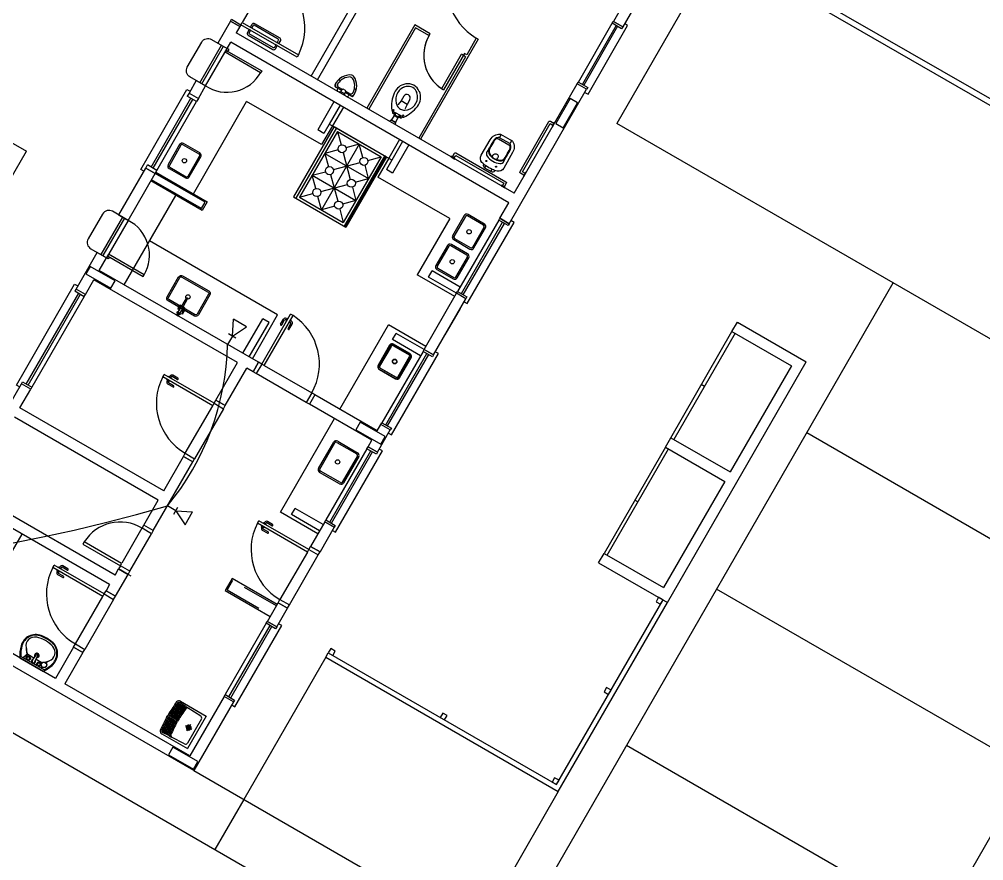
# Model space of a CAD drawing. Extents: x 175 to 700, y 53 to 250.
# Drawn here: x 339.76 to 353.13, y 89.74 to 101.4 of the extents above; entities that cross this region are included whole.
import ezdxf

# ---------------------------------------------------------------- set-up
doc = ezdxf.new("R2010")
doc.units = 0
doc.header["$LTSCALE"] = 2
doc.set_wipeout_variables(frame=1)
for name, pattern in [('CONTINU', [0]), ('HIDDEN', [9.525, 6.35, -3.175]), ('TRACEJADO_P', [0.1875, 0.125, -0.0625]), ('TRAÇO-2PTOS_P', [0.625, 0.25, -0.125, 0, -0.125, 0, -0.125])]:
    doc.linetypes.add(name, pattern=pattern)
doc.layers.get('0').update_dxf_attribs({"linetype": 'CONTINUOUS'})
for name, color, linetype in [('A-JANEL', 3, 'CONTINUOUS'), ('A-PAREDE', 5, 'CONTINUOUS'), ('A-PISOS-NIVEL', 1, 'CONTINUOUS'), ('A-SOLEIRA', 1, 'CONTINUOUS'), ('A-WC', 1, 'CONTINUOUS'), ('AR-ALV', 5, 'CONTINUOUS'), ('ARQ-ALV-CORTE', 5, 'CONTINUOUS'), ('ARQ-ALV-ENCOBERTA', 8, 'CONTINUOUS'), ('ARQ-ALV-VISTA2', 2, 'CONTINUOUS'), ('ARQ-BNC-VISTA', 1, 'CONTINUOUS'), ('ARQ-COB-PROJ', 8, 'TRAÇO-2PTOS_P'), ('ARQ-ESQ-CORTE', 3, 'CONTINUOUS'), ('ARQ-ESQ-VISTA1', 2, 'CONTINUOUS'), ('ARQ-MOB-VISTA', 1, 'CONTINU'), ('FONE', 4, 'CONTINUOUS'), ('PAG', 1, 'CONTINUOUS')]:
    doc.layers.add(name, color=color, linetype=linetype)

# ---------------------------------------------------------------- blocks, each defined once
blk = doc.blocks.new('A$C4AD95B89')
at = {"layer": 'FONE'}
for p, q in [((0.133, 0.105), (0.343, 0.21)), ((0.133, 0.051), (0.133, 0.165)), ((0.343, 0), (0.343, 0.21)), ((0.133, 0.105), (0, 0.105)), ((0.133, 0.105), (0.343, 0))]:
    blk.add_line(p, q, dxfattribs=at)

msp = doc.modelspace()

# ---------------------------------------------------------------- linework, layer by layer
at = {"color": 251}
for p, q in [((348.79, 95.601), (349.639, 97.074)), ((349.682, 97.049), (348.833, 95.576)), ((349.258, 96.312), (349.214, 96.337)), ((348.715, 95.471), (347.865, 93.998)), ((347.909, 93.973), (348.758, 95.446)), ((348.333, 94.71), (348.29, 94.735)), ((347.206, 90.794), (348.683, 93.354)), ((347.231, 90.698), (348.743, 93.319)), ((344.007, 92.558), (344.042, 92.618)), ((344.007, 92.558), (347.231, 90.698)), ((344.042, 92.618), (347.206, 90.794))]:
    msp.add_line(p, q, dxfattribs=at)
at = {"layer": 'A-JANEL', "color": 251}
msp.add_line((342.728, 91.94), (342.598, 92.015), dxfattribs=at)
at = {"layer": 'A-PAREDE', "color": 251}
for p, q in [((346.62, 98.988), (342.765, 101.212)), ((346.545, 98.858), (342.69, 101.082)), ((346.55, 98.567), (347.624, 100.429)), ((346.62, 98.988), (347.494, 100.504)), ((347.624, 100.429), (347.494, 100.504)), ((343.075, 96.646), (340.866, 97.92)), ((340.674, 97.585), (340.792, 97.79)), ((342.784, 96.641), (340.792, 97.79)), ((340.674, 97.585), (340.544, 97.66)), ((341.976, 97.374), (341.954, 97.386)), ((341.959, 97.383), (341.989, 97.435)), ((341.963, 97.381), (341.993, 97.433)), ((342.006, 97.426), (341.984, 97.438)), ((342.024, 97.346), (342.002, 97.359)), ((342.015, 97.351), (342.045, 97.403)), ((342.019, 97.349), (342.049, 97.401)), ((342.054, 97.398), (342.032, 97.411)), ((348.743, 93.319), (350.667, 96.654)), ((350.462, 96.599), (349.613, 95.126)), ((339.313, 95.527), (339.787, 96.349)), ((339.917, 96.274), (339.787, 96.349)), ((339.767, 96.014), (339.917, 96.274)), ((341.76, 94.865), (339.767, 96.014)), ((341.685, 94.735), (339.692, 95.884)), ((341.615, 94.314), (342.164, 95.267)), ((349.538, 94.996), (348.688, 93.524)), ((341.085, 93.696), (339.093, 94.845)), ((341.01, 93.566), (339.018, 94.715)), ((341.485, 94.389), (341.685, 94.735)), ((341.615, 94.314), (341.485, 94.389)), ((341.615, 94.314), (341.485, 94.389)), ((341.615, 94.314), (341.485, 94.389)), ((341.265, 93.707), (341.135, 93.782)), ((341.308, 93.682), (341.178, 93.757)), ((341.09, 93.404), (341.265, 93.707)), ((342.178, 90.987), (338.063, 93.361)), ((342.123, 91.192), (340.391, 92.191)), ((342.598, 92.015), (342.123, 91.192)), ((342.728, 91.94), (342.598, 92.015)), ((342.728, 91.94), (342.178, 90.987))]:
    msp.add_line(p, q, dxfattribs=at)
for points in [[(347.299, 99.895), (347.499, 100.242), (347.395, 100.302), (347.195, 99.955)], [(342.043, 97.37), (342.048, 97.367), (342.018, 97.315), (342.013, 97.318)], [(342.232, 91.112), (341.886, 91.312), (341.826, 91.208), (342.172, 91.008)]]:
    msp.add_lwpolyline(points, close=True, dxfattribs=at)
for points in [[(341.808, 97.552), (341.967, 97.829, -0.414214), (342.022, 97.844), (342.386, 97.634, -0.414214), (342.401, 97.579), (342.241, 97.302, -0.414214), (342.186, 97.287), (341.822, 97.497, -0.414214)], [(341.825, 97.542), (341.985, 97.819, -0.414214), (342.012, 97.826), (342.376, 97.616, -0.414214), (342.383, 97.589), (342.223, 97.312, -0.414214), (342.196, 97.305), (341.832, 97.514, -0.414214)]]:
    msp.add_lwpolyline(points, format="xyb", close=True, dxfattribs=at)
for points in [[(342.01, 97.423), (342.075, 97.535)], [(342.028, 97.413), (342.092, 97.525)], [(342.088, 97.539), (342.089, 97.539)], [(342.006, 97.426), (341.957, 97.341)], [(342.032, 97.411), (341.983, 97.326)], [(342.006, 97.426), (342.032, 97.411)], [(341.951, 97.321), (341.94, 97.302)], [(341.94, 97.302), (341.941, 97.3)], [(341.94, 97.302), (341.957, 97.292)], [(341.941, 97.336), (341.946, 97.345)], [(341.941, 97.336), (341.988, 97.309)], [(341.941, 97.301), (341.952, 97.32)], [(341.941, 97.3), (341.942, 97.3)], [(341.942, 97.3), (341.956, 97.291)], [(341.951, 97.33), (341.947, 97.324)], [(341.947, 97.324), (341.973, 97.309)], [(341.992, 97.321), (341.948, 97.346)], [(341.951, 97.321), (341.968, 97.311)], [(341.958, 97.292), (341.956, 97.291)], [(341.957, 97.292), (341.968, 97.311)], [(341.969, 97.311), (341.958, 97.292)], [(341.969, 97.31), (341.968, 97.311)], [(341.977, 97.315), (341.973, 97.309)], [(341.988, 97.309), (341.993, 97.318)]]:
    msp.add_lwpolyline(points, dxfattribs=at)
for points in [[(342.075, 97.535, -1), (342.092, 97.525)], [(341.946, 97.345, -0.414208), (341.948, 97.346)], [(341.992, 97.321, -0.414212), (341.993, 97.318)]]:
    msp.add_lwpolyline(points, format="xyb", dxfattribs=at)
msp.add_circle((342.096, 97.551), 0.03, dxfattribs=at)
for centre, start, end in [((342.045, 97.369), 131.0295, 168.8788), ((341.963, 97.416), 311.1668, 349.0161)]:
    msp.add_arc(centre, 0.0925, start, end, dxfattribs=at)
at = {"layer": 'A-PISOS-NIVEL', "color": 251}
for p, q in [((350.867, 104.85), (348.044, 99.956)), ((349.481, 102.447), (364.758, 93.667)), ((364.758, 93.547), (349.443, 102.382)), ((336.518, 101.496), (339.856, 99.571)), ((351.874, 97.747), (348.044, 99.956)), ((336.721, 94.135), (339.856, 99.571)), ((346.128, 87.785), (351.874, 97.747)), ((356.206, 95.248), (351.874, 97.747)), ((355.006, 93.169), (350.675, 95.668)), ((356.206, 95.248), (350.509, 85.373)), ((353.757, 91.004), (349.426, 93.502)), ((337.663, 92.668), (346.128, 87.785)), ((344.007, 92.558), (342.871, 90.588)), ((352.508, 88.838), (348.177, 91.337)), ((342.178, 90.987), (346.095, 88.728)), ((347.231, 90.698), (345.695, 88.035)), ((342.871, 90.588), (342.471, 89.895))]:
    msp.add_line(p, q, dxfattribs=at)
for points in [[(348.622, 93.389), (348.587, 93.328), (348.648, 93.293), (348.683, 93.354), (348.622, 93.389)], [(344.077, 92.679), (344.042, 92.618), (344.103, 92.584), (344.138, 92.644), (344.077, 92.679)], [(347.901, 92.139), (347.866, 92.078), (347.927, 92.043), (347.962, 92.104), (347.901, 92.139)], [(345.629, 91.784), (345.594, 91.724), (345.654, 91.689), (345.689, 91.749), (345.629, 91.784)], [(347.18, 90.889), (347.145, 90.829), (347.206, 90.794), (347.241, 90.854), (347.18, 90.889)]]:
    msp.add_lwpolyline(points, dxfattribs=at)
at = {"layer": 'A-SOLEIRA', "color": 251}
for p, q in [((343.153, 96.601), (343.812, 96.221)), ((343.737, 96.091), (343.044, 96.491)), ((341.458, 94.347), (341.18, 93.86)), ((339.498, 93.746), (339.797, 94.265)), ((341.29, 93.751), (341.59, 94.27))]:
    msp.add_line(p, q, dxfattribs=at)
msp.add_arc((341.154, 93.85), 0.583, 58.302, 148.302, dxfattribs=at)
at = {"layer": 'A-WC', "color": 251}
for p, q in [((345.242, 101.322), (344.576, 100.167)), ((345.253, 101.281), (344.602, 100.152)), ((345.253, 101.281), (344.602, 100.152)), ((345.453, 101.2), (345.242, 101.322)), ((345.438, 101.174), (345.253, 101.281)), ((346.12, 101.124), (345.321, 99.738)), ((345.438, 101.174), (345.453, 101.2)), ((346.094, 101.139), (345.961, 100.907)), ((346.12, 101.124), (346.094, 101.139)), ((345.946, 100.881), (345.295, 99.753)), ((345.614, 100.438), (345.889, 100.914)), ((345.93, 100.925), (345.64, 100.423)), ((345.946, 100.881), (345.889, 100.914)), ((345.946, 100.881), (345.889, 100.914)), ((345.946, 100.881), (345.915, 100.899)), ((345.961, 100.907), (345.93, 100.925))]:
    msp.add_line(p, q, dxfattribs=at)
msp.add_arc((345.915, 100.899), 0.55, 150.0228, 240.0228, dxfattribs=at)
at = {"layer": 'AR-ALV', "color": 251}
for p, q in [((349.639, 97.074), (349.714, 97.203)), ((349.714, 97.203), (350.667, 96.654)), ((349.639, 97.074), (350.462, 96.599)), ((348.715, 95.471), (348.79, 95.601)), ((348.79, 95.601), (349.613, 95.126)), ((348.715, 95.471), (349.538, 94.996)), ((347.79, 93.868), (347.865, 93.998)), ((347.865, 93.998), (348.688, 93.524)), ((347.79, 93.868), (348.743, 93.319))]:
    msp.add_line(p, q, dxfattribs=at)
at = {"layer": 'ARQ-ALV-CORTE', "color": 251}
for p, q in [((343.25, 102.052), (342.848, 101.355)), ((342.685, 101.373), (342.51, 101.07)), ((342.815, 101.298), (342.685, 101.373)), ((342.685, 101.373), (342.815, 101.298)), ((342.815, 101.298), (342.765, 101.212)), ((342.815, 101.298), (342.765, 101.212)), ((342.262, 100.521), (342.562, 101.04)), ((342.288, 100.506), (342.588, 101.025)), ((342.34, 100.475), (342.64, 100.995)), ((342.51, 101.07), (342.64, 100.995)), ((342.64, 100.995), (342.69, 101.082)), ((342.211, 100.55), (342.111, 100.377)), ((342.211, 100.55), (342.34, 100.475)), ((342.241, 100.302), (342.34, 100.475)), ((342.111, 100.377), (342.086, 100.334)), ((342.216, 100.259), (342.086, 100.334)), ((342.111, 100.377), (342.241, 100.302)), ((342.241, 100.302), (342.216, 100.259)), ((344.124, 99.915), (343.56, 98.939)), ((344.154, 99.897), (343.59, 98.921)), ((344.1, 99.922), (343.95, 99.663)), ((344.922, 99.448), (344.056, 99.947)), ((344.124, 99.915), (344.851, 99.495)), ((344.169, 99.844), (343.644, 98.935)), ((343.981, 99.818), (343.895, 99.867)), ((344.169, 99.844), (344.219, 99.659)), ((344.169, 99.844), (344.775, 99.494)), ((344.472, 99.669), (343.947, 98.76)), ((344.472, 99.669), (344.287, 99.619)), ((344.522, 99.484), (344.472, 99.669)), ((345.072, 99.708), (344.847, 99.318)), ((345.029, 99.733), (344.879, 99.473)), ((345.072, 99.708), (344.922, 99.448)), ((345.159, 99.658), (344.934, 99.268)), ((344.179, 99.59), (343.994, 99.541)), ((343.994, 99.541), (344.044, 99.356)), ((343.994, 99.541), (344.6, 99.191)), ((344.248, 99.551), (344.347, 99.181)), ((344.775, 99.494), (344.25, 98.585)), ((344.825, 99.51), (344.262, 98.534)), ((344.837, 99.503), (344.274, 98.527)), ((344.851, 99.495), (344.287, 98.519)), ((344.591, 99.444), (344.775, 99.494)), ((341.511, 99.338), (341.536, 99.381)), ((341.666, 99.306), (341.536, 99.381)), ((344.112, 99.316), (344.482, 99.415)), ((344.6, 99.191), (344.551, 99.376)), ((344.879, 99.473), (344.729, 99.213)), ((341.136, 98.688), (341.511, 99.338)), ((341.266, 98.613), (341.641, 99.263)), ((341.511, 99.338), (341.641, 99.263)), ((341.641, 99.263), (341.511, 99.338)), ((343.819, 99.238), (344.004, 99.287)), ((343.869, 99.053), (343.819, 99.238)), ((343.819, 99.238), (344.425, 98.888)), ((344.073, 99.248), (344.172, 98.878)), ((344.934, 99.268), (344.847, 99.318)), ((343.937, 99.013), (344.307, 99.112)), ((344.416, 99.141), (344.6, 99.191)), ((345.725, 98.638), (344.729, 99.213)), ((343.644, 98.935), (343.829, 98.984)), ((344.376, 99.073), (344.425, 98.888)), ((343.56, 98.939), (344.287, 98.519)), ((343.644, 98.935), (344.25, 98.585)), ((343.947, 98.76), (343.898, 98.945)), ((344.425, 98.888), (344.241, 98.838)), ((346.42, 98.642), (346.545, 98.858)), ((341.139, 98.687), (341.269, 98.612)), ((341.269, 98.612), (341.139, 98.687)), ((344.132, 98.809), (343.947, 98.76)), ((344.201, 98.77), (344.25, 98.585)), ((341.188, 98.658), (340.888, 98.139)), ((341.214, 98.643), (340.914, 98.124)), ((341.266, 98.613), (340.966, 98.093)), ((343.338, 97.302), (341.563, 98.327)), ((340.544, 97.66), (340.836, 98.168)), ((340.966, 98.093), (340.836, 98.168)), ((340.966, 98.093), (340.836, 98.168)), ((340.866, 97.92), (340.966, 98.093)), ((345.371, 96.823), (345.82, 97.602)), ((345.501, 96.748), (345.95, 97.527)), ((345.661, 97.025), (345.873, 97.393)), ((342.859, 96.771), (343.134, 97.247)), ((342.989, 96.696), (343.338, 97.302)), ((343.119, 96.621), (343.518, 97.314)), ((343.22, 97.197), (343.134, 97.247)), ((343.153, 96.601), (343.553, 97.294)), ((342.945, 96.721), (343.22, 97.197)), ((345.396, 96.866), (344.876, 97.166)), ((344.931, 96.961), (344.981, 97.047)), ((345.321, 96.736), (344.931, 96.961)), ((345.371, 96.823), (344.981, 97.047)), ((345.501, 96.748), (345.371, 96.823)), ((345.501, 96.748), (345.371, 96.823)), ((343.119, 96.621), (343.044, 96.491)), ((343.119, 96.621), (343.075, 96.646)), ((343.153, 96.601), (343.119, 96.621))]:
    msp.add_line(p, q, dxfattribs=at)
for points in [[(342.83, 101.324), (342.815, 101.298), (342.685, 101.373), (342.7, 101.399)], [(343.627, 100.905), (343.61, 100.875), (342.83, 101.324), (342.848, 101.355)], [(341.089, 97.775), (340.742, 97.974), (340.682, 97.871), (341.029, 97.671)], [(345.501, 96.748), (345.486, 96.722), (345.356, 96.797), (345.371, 96.823)]]:
    msp.add_lwpolyline(points, close=True, dxfattribs=at)
for points in [[(342.963, 101.248), (342.943, 101.213), (342.963, 101.248), (342.945, 101.258), (342.92, 101.215, 0.414214), (342.929, 101.181), (343.275, 100.981, 0.414214), (343.309, 100.99), (343.334, 101.033), (343.316, 101.044), (343.296, 101.01, -0.414214), (343.282, 101.006), (342.947, 101.199, -0.414214), (342.943, 101.213)], [(342.981, 101.278), (343.001, 101.312), (342.981, 101.278), (342.962, 101.289), (342.987, 101.332, -0.414214), (343.021, 101.341), (343.368, 101.141, -0.414214), (343.377, 101.107), (343.352, 101.064), (343.333, 101.075), (343.353, 101.109, 0.414214), (343.349, 101.123), (343.014, 101.316, 0.414214), (343.001, 101.312)], [(342.34, 100.475), (342.124, 100.6, -0.414214), (342.087, 100.737), (342.287, 101.083, -0.414214), (342.424, 101.12), (342.64, 100.995)], [(346.754, 99.24), (346.706, 99.268, -0.414214), (346.7, 99.288), (347.1, 99.981, -0.414214), (347.121, 99.987), (347.168, 99.959)], [(347.184, 99.967, 0.414214), (347.171, 99.963), (347.151, 99.929, 0.414214), (347.154, 99.915), (347.184, 99.967)], [(345.797, 99.463, 0.414214), (345.793, 99.477), (345.759, 99.497, 0.414214), (345.745, 99.493), (345.797, 99.463)], [(346.785, 99.274, 0.414214), (346.771, 99.27), (346.751, 99.236, 0.414214), (346.755, 99.222), (346.785, 99.274)], [(346.49, 99.063, 0.414214), (346.486, 99.077), (346.452, 99.097, 0.414214), (346.438, 99.093), (346.49, 99.063)], [(341.266, 98.613), (341.05, 98.738, 0.414214), (340.913, 98.701), (340.713, 98.355, 0.414214), (340.75, 98.218), (340.966, 98.093)]]:
    msp.add_lwpolyline(points, format="xyb", dxfattribs=at)
for points in [[(342.625, 100.969), (342.651, 100.954), (342.666, 100.98), (342.64, 100.995), (342.625, 100.969)], [(346.769, 99.266), (346.734, 99.286), (347.119, 99.953), (347.153, 99.933)], [(340.981, 98.119), (341.007, 98.104), (340.992, 98.078), (340.966, 98.093), (340.981, 98.119)], [(340.981, 98.119), (341.475, 97.834), (341.49, 97.86), (340.996, 98.145), (340.981, 98.119)]]:
    msp.add_lwpolyline(points, dxfattribs=at)
for points in [[(344.747, 96.553), (344.972, 96.423, 0.414214), (345.027, 96.437), (345.187, 96.714, 0.414214), (345.172, 96.769), (344.947, 96.899, 0.414214), (344.892, 96.884), (344.732, 96.607, 0.414214)], [(344.75, 96.545), (344.976, 96.416, 0.414214), (345.03, 96.43), (345.19, 96.707, 0.414214), (345.176, 96.762), (344.95, 96.892, 0.414214), (344.896, 96.877), (344.736, 96.6, 0.414214)], [(344.757, 96.57), (344.982, 96.44, 0.414214), (345.01, 96.447), (345.17, 96.724, 0.414214), (345.162, 96.752), (344.937, 96.882, 0.414214), (344.91, 96.874), (344.75, 96.597, 0.414214)], [(344.76, 96.563), (344.986, 96.433, 0.414214), (345.013, 96.44), (345.173, 96.717, 0.414214), (345.166, 96.745), (344.94, 96.875, 0.414214), (344.913, 96.867), (344.753, 96.59, 0.414214)]]:
    msp.add_lwpolyline(points, format="xyb", close=True, dxfattribs=at)
for centre, radius in [((344.233, 99.605), 0.056), ((344.536, 99.43), 0.056), ((344.058, 99.302), 0.056), ((344.361, 99.127), 0.056), ((343.883, 98.999), 0.056), ((344.186, 98.824), 0.056), ((344.96, 96.661), 0.03), ((344.963, 96.654), 0.03)]:
    msp.add_circle(centre, radius, dxfattribs=at)
for centre, radius, start, end in [((342.852, 101.285), 0.864, 333.8638, 62.5601), ((341.025, 98.132), 0.538, 329.2247, 63.3907)]:
    msp.add_arc(centre, radius, start, end, dxfattribs=at)
at = {"layer": 'ARQ-ALV-ENCOBERTA', "color": 251, "linetype": 'HIDDEN'}
for p, q in [((344.119, 100.257), (343.895, 99.867)), ((344.206, 100.207), (343.981, 99.818)), ((344.252, 100.181), (344.102, 99.921))]:
    msp.add_line(p, q, dxfattribs=at)
at = {"layer": 'ARQ-ALV-VISTA2', "color": 251, "ltscale": 0.1}
for p, q in [((348.599, 102.118), (348.124, 101.295)), ((343.805, 100.612), (344.471, 101.767)), ((343.891, 100.562), (344.557, 101.717)), ((348.194, 101.717), (347.994, 101.37)), ((348.124, 101.295), (347.994, 101.37)), ((344.187, 100.565), (344.212, 100.55)), ((344.082, 100.453), (344.082, 100.452)), ((344.228, 100.411), (344.142, 100.461)), ((344.171, 100.444), (344.164, 100.415)), ((344.237, 100.427), (344.187, 100.455)), ((344.218, 100.395), (344.236, 100.425)), ((344.281, 100.411), (344.25, 100.429)), ((344.406, 100.438), (344.43, 100.424)), ((344.201, 100.383), (344.21, 100.4)), ((344.275, 100.362), (344.21, 100.4)), ((344.266, 100.346), (344.275, 100.362)), ((344.267, 100.367), (344.285, 100.397)), ((344.363, 100.334), (344.277, 100.383)), ((344.335, 100.37), (344.285, 100.398)), ((344.333, 100.35), (344.312, 100.33)), ((345.089, 100.335), (345.05, 100.267)), ((345.012, 100.217), (345.009, 100.216)), ((345.05, 100.267), (345.012, 100.217)), ((345.134, 100.218), (345.05, 100.267)), ((345.134, 100.218), (345.11, 100.161)), ((345.11, 100.161), (345.111, 100.158)), ((345.173, 100.286), (345.134, 100.218)), ((344.955, 100.064), (344.92, 100.004)), ((344.929, 100.132), (344.927, 100.133)), ((344.929, 100.132), (345.078, 100.046)), ((344.964, 100.081), (344.936, 100.097)), ((344.96, 100.114), (344.947, 100.091)), ((345.006, 100.034), (344.955, 100.064)), ((344.964, 100.081), (344.962, 100.076)), ((345.013, 100.046), (344.962, 100.076)), ((344.978, 100.104), (344.964, 100.081)), ((345.007, 100.034), (344.972, 99.974)), ((345.016, 100.051), (345.013, 100.046)), ((345.03, 100.074), (345.016, 100.051)), ((345.016, 100.051), (345.044, 100.035)), ((345.047, 100.064), (345.033, 100.041)), ((345.078, 100.046), (345.08, 100.045)), ((344.896, 99.983), (344.907, 100.003)), ((344.91, 100.003), (344.913, 100.002)), ((344.913, 100.002), (344.914, 100.004)), ((344.913, 100.002), (344.973, 99.967)), ((344.917, 100.005), (344.974, 99.972)), ((344.965, 99.943), (344.977, 99.963)), ((344.973, 99.967), (344.975, 99.969)), ((344.973, 99.967), (344.976, 99.965))]:
    msp.add_line(p, q, dxfattribs=at)
msp.add_lwpolyline([(348.124, 101.295), (348.109, 101.269), (347.979, 101.344), (347.994, 101.37)], close=True, dxfattribs=at)
msp.add_lwpolyline([(343.322, 93.271), (343.332, 93.288), (342.708, 93.648), (342.614, 93.484), (343.237, 93.124)], dxfattribs=at)
for centre in [(344.948, 100.142), (345.078, 100.067)]:
    msp.add_circle(centre, 0.00682, dxfattribs=at)
for centre, radius, start, end in [((344.346, 100.394), 0.234, 85.0251, 155.2229), ((344.346, 100.394), 0.206, 89.5768, 146.1536), ((344.347, 100.562), 0.0375, 30.4688, 89.5768), ((344.363, 100.589), 0.0375, 35.0205, 85.0251), ((344.202, 100.477), 0.206, 333.892, 30.4688), ((344.202, 100.477), 0.234, 324.8227, 35.0205), ((344.153, 100.48), 0.0225, 150.0228, 240.0228), ((344.206, 100.487), 0.0656, 146.1536, 207.0816), ((344.206, 100.487), 0.0375, 146.1536, 240.0228), ((344.245, 100.42), 0.01, 60.0228, 150.0228), ((345.148, 100.298), 0.208, 99.1249, 157.7033), ((345.164, 100.286), 0.187, 114.2742, 207.3429), ((345.152, 100.311), 0.159, 101.3527, 114.2742), ((345.144, 100.332), 0.174, 23.1347, 99.5461), ((345.147, 100.338), 0.132, 60.0228, 101.3527), ((345.147, 100.338), 0.132, 18.6929, 60.0228), ((344.177, 100.412), 0.0131, 166.722, 240.0228), ((344.276, 100.402), 0.01, 330.0228, 60.0228), ((344.303, 100.34), 0.0131, 240.0228, 313.3236), ((344.353, 100.402), 0.0375, 240.0228, 333.892), ((344.353, 100.402), 0.0656, 272.964, 333.892), ((344.374, 100.353), 0.0225, 240.0228, 330.0228), ((345.403, 100.194), 0.484, 157.7033, 186.2651), ((345.131, 100.31), 0.0486, 330.0228, 150.0228), ((345.094, 100.326), 0.187, 272.7027, 5.7713), ((345.121, 100.329), 0.159, 5.7713, 18.6929), ((345.113, 100.319), 0.208, 322.3423, 23.1347), ((345.097, 100.252), 0.112, 207.3429, 240.0228), ((345.097, 100.252), 0.112, 240.0228, 272.7027), ((344.894, 100.487), 0.484, 293.6774, 322.3423), ((344.931, 100.141), 0.00909, 181.0403, 240.0228), ((345.406, 100.155), 0.477, 182.8046, 186.1832), ((344.941, 100.105), 0.00909, 186.1832, 240.0228), ((344.958, 100.07), 0.00697, 60.0228, 240.0228), ((345.01, 100.04), 0.00697, 240.0228, 60.0228), ((345.049, 100.042), 0.00909, 240.0228, 293.8624), ((344.859, 100.471), 0.477, 293.8624, 297.241), ((345.085, 100.053), 0.00909, 240.0228, 293.687), ((344.909, 100.002), 0.002, 60.0228, 150.0228), ((344.916, 100.003), 0.002, 60.0228, 150.0228), ((344.973, 99.97), 0.002, 330.0228, 60.0228), ((344.975, 99.964), 0.002, 330.0228, 60.0228)]:
    msp.add_arc(centre, radius, start, end, dxfattribs=at)
at = {"layer": 'ARQ-BNC-VISTA', "color": 251}
for p, q in [((342.171, 98.98), (342.91, 100.262)), ((343.95, 99.663), (342.91, 100.262)), ((344.206, 100.207), (344.056, 99.947)), ((341.213, 97.72), (341.927, 98.959)), ((344.201, 95.996), (344.876, 97.166)), ((343.377, 94.567), (344.126, 95.866)), ((342.065, 91.877), (341.982, 91.93)), ((341.992, 91.949), (342.348, 91.743)), ((342.065, 91.877), (342.102, 91.853)), ((341.798, 91.722), (341.815, 91.751)), ((341.831, 91.78), (341.815, 91.751)), ((341.816, 91.714), (341.832, 91.741)), ((341.83, 91.708), (341.845, 91.734)), ((341.848, 91.768), (341.832, 91.741)), ((341.86, 91.759), (341.845, 91.734)), ((341.873, 91.75), (341.859, 91.726)), ((341.881, 91.743), (341.868, 91.72)), ((341.895, 91.733), (341.883, 91.712)), ((342.066, 91.844), (342.069, 91.849)), ((342.348, 91.743), (342.089, 91.293)), ((342.273, 91.744), (342.1, 91.855)), ((341.845, 91.702), (341.859, 91.726)), ((341.855, 91.697), (341.868, 91.72)), ((341.87, 91.691), (341.883, 91.712)), ((341.879, 91.687), (341.891, 91.707)), ((341.903, 91.727), (341.891, 91.707)), ((341.894, 91.68), (341.905, 91.699)), ((341.904, 91.676), (341.914, 91.694)), ((341.916, 91.718), (341.905, 91.699)), ((341.924, 91.712), (341.914, 91.694)), ((341.919, 91.669), (341.928, 91.686)), ((341.938, 91.702), (341.928, 91.686)), ((341.929, 91.665), (341.938, 91.68)), ((341.947, 91.695), (341.938, 91.68)), ((341.944, 91.658), (341.952, 91.672)), ((341.96, 91.685), (341.952, 91.672)), ((342.148, 91.559), (342.063, 91.608)), ((342.283, 91.704), (342.09, 91.369)), ((342.13, 91.626), (342.106, 91.583)), ((341.732, 91.499), (342.089, 91.293)), ((341.831, 91.472), (341.744, 91.517)), ((341.831, 91.472), (341.87, 91.451)), ((341.86, 91.487), (341.858, 91.482)), ((342.081, 91.541), (342.106, 91.583)), ((342.05, 91.357), (341.868, 91.452))]:
    msp.add_line(p, q, dxfattribs=at)
for centre, radius, start, end in [((347.096, 88.371), 6.272, 145.3086, 147.0756), ((347.096, 88.371), 6.252, 145.3733, 147.0864), ((347.096, 88.371), 6.237, 145.3733, 147.0945), ((347.096, 88.371), 6.221, 145.3733, 147.1035), ((347.096, 88.371), 6.21, 145.3733, 147.1092), ((347.096, 88.371), 6.194, 145.3733, 147.1184), ((347.096, 88.371), 6.184, 145.3733, 147.1239), ((347.096, 88.371), 6.167, 145.3733, 147.1331), ((347.096, 88.371), 6.157, 145.3733, 147.1387), ((341.971, 91.912), 0.043, 59.4761, 137.4312), ((341.97, 91.911), 0.0225, 57.5313, 145.3733), ((341.971, 91.911), 0.00825, 322.2965, 148.4501), ((341.994, 91.896), 0.00847, 316.4696, 154.277), ((342.016, 91.882), 0.00855, 309.8437, 160.9029), ((342.038, 91.867), 0.00857, 309.4878, 161.2588), ((347.096, 88.371), 6.141, 145.3733, 147.1479), ((347.096, 88.371), 6.129, 145.3733, 147.1543), ((347.096, 88.371), 6.113, 145.3733, 147.1637), ((342.061, 91.851), 0.00851, 337.8973, 159.6621), ((342.088, 91.836), 0.0225, 57.5313, 145.0181), ((342.257, 91.719), 0.03, 330.0228, 57.5313), ((347.385, 88.872), 6.272, 152.97, 154.737), ((347.385, 88.872), 6.252, 152.9592, 154.6723), ((347.385, 88.872), 6.237, 152.9511, 154.6723), ((347.385, 88.872), 6.221, 152.9421, 154.6723), ((347.385, 88.872), 6.21, 152.9364, 154.6723), ((347.385, 88.872), 6.194, 152.9272, 154.6723), ((347.385, 88.872), 6.184, 152.9216, 154.6723), ((347.385, 88.872), 6.167, 152.9125, 154.6723), ((347.385, 88.872), 6.157, 152.9069, 154.6723), ((347.385, 88.872), 6.141, 152.8977, 154.6723), ((347.385, 88.872), 6.129, 152.8913, 154.6723), ((347.385, 88.872), 6.113, 152.8819, 154.6723), ((342.106, 91.583), 0.0341, 150.0228, 330.0228), ((342.106, 91.583), 0.0341, 150.0228, 330.0228), ((342.106, 91.583), 0.0341, 330.0228, 150.0228), ((342.106, 91.583), 0.0341, 330.0228, 150.0228), ((342.106, 91.583), 0.0219, 330.0228, 150.0228), ((342.106, 91.583), 0.0219, 330.0228, 150.0228), ((341.754, 91.536), 0.043, 162.6144, 240.5695), ((341.754, 91.537), 0.0225, 154.6723, 242.5143), ((341.755, 91.536), 0.00825, 151.5955, 337.7491), ((341.779, 91.524), 0.00847, 145.7686, 343.576), ((341.802, 91.511), 0.00855, 139.1427, 350.2019), ((341.826, 91.5), 0.00857, 138.7868, 350.5578), ((341.852, 91.488), 0.00851, 140.3834, 322.1483), ((341.878, 91.472), 0.0225, 155.0275, 242.5143), ((342.106, 91.583), 0.0219, 150.0228, 330.0228), ((342.106, 91.583), 0.0219, 150.0228, 330.0228), ((342.064, 91.384), 0.03, 242.5143, 330.0228)]:
    msp.add_arc(centre, radius, start, end, dxfattribs=at)
at = {"layer": 'ARQ-COB-PROJ', "color": 251, "linetype": 'HIDDEN', "ltscale": 0.04}
msp.add_lwpolyline([(343.322, 93.271), (342.716, 93.621), (342.641, 93.491), (343.247, 93.141)], dxfattribs=at)
at = {"layer": 'ARQ-ESQ-CORTE', "color": 251}
for points in [[(342.963, 101.248), (342.943, 101.213), (342.963, 101.248), (342.945, 101.258), (342.92, 101.215, 0.414214), (342.929, 101.181), (343.275, 100.981, 0.414214), (343.309, 100.99), (343.334, 101.033), (343.316, 101.044), (343.296, 101.01, -0.414214), (343.282, 101.006), (342.947, 101.199, -0.414214), (342.943, 101.213)], [(342.981, 101.278), (343.001, 101.312), (342.981, 101.278), (342.962, 101.289), (342.987, 101.332, -0.414214), (343.021, 101.341), (343.368, 101.141, -0.414214), (343.377, 101.107), (343.352, 101.064), (343.333, 101.075), (343.353, 101.109, 0.414214), (343.349, 101.123), (343.014, 101.316, 0.414214), (343.001, 101.312)]]:
    msp.add_lwpolyline(points, format="xyb", dxfattribs=at)
at = {"layer": 'ARQ-ESQ-VISTA1', "color": 251}
for p, q in [((347.509, 100.53), (347.979, 101.344)), ((348.035, 101.312), (347.566, 100.498)), ((348.053, 101.302), (347.583, 100.488)), ((341.588, 99.351), (342.138, 100.304)), ((341.614, 99.336), (342.164, 100.289)), ((341.666, 99.306), (342.216, 100.259)), ((341.641, 99.263), (341.666, 99.306)), ((342.334, 98.863), (341.641, 99.263)), ((342.284, 98.776), (341.591, 99.176)), ((342.284, 98.776), (342.334, 98.863)), ((346.206, 98.562), (345.981, 98.692)), ((345.725, 98.638), (345.276, 97.859)), ((345.926, 98.678), (345.766, 98.4)), ((345.944, 98.668), (345.784, 98.39)), ((346.405, 98.616), (345.835, 97.628)), ((345.887, 97.598), (346.457, 98.586)), ((345.913, 97.583), (346.483, 98.571)), ((346.196, 98.545), (345.971, 98.675)), ((346.55, 98.567), (346.42, 98.642)), ((346.044, 98.24), (346.204, 98.518)), ((346.061, 98.23), (346.221, 98.508)), ((345.781, 98.346), (346.006, 98.216)), ((345.791, 98.363), (346.016, 98.233)), ((345.694, 98.264), (345.534, 97.987)), ((345.711, 98.254), (345.552, 97.977)), ((345.964, 98.131), (345.739, 98.261)), ((345.974, 98.149), (345.749, 98.279)), ((345.811, 97.827), (345.971, 98.104)), ((345.829, 97.817), (345.989, 98.094)), ((345.431, 97.827), (345.481, 97.914)), ((345.87, 97.689), (345.481, 97.914)), ((345.549, 97.932), (345.774, 97.802)), ((345.559, 97.949), (345.784, 97.819)), ((345.795, 97.559), (345.276, 97.859)), ((345.82, 97.602), (345.431, 97.827)), ((339.854, 96.345), (340.581, 97.604)), ((339.88, 96.33), (340.607, 97.589)), ((340.659, 97.559), (339.932, 96.3)), ((345.95, 97.527), (345.82, 97.602)), ((345.95, 97.527), (345.82, 97.602)), ((343.38, 97.174), (343.42, 97.243)), ((343.397, 97.164), (343.437, 97.233)), ((343.451, 97.237), (343.464, 97.229)), ((343.456, 97.216), (343.481, 97.26)), ((343.456, 97.216), (343.461, 97.214)), ((343.461, 97.254), (343.474, 97.247)), ((343.481, 97.26), (343.486, 97.257)), ((343.5, 97.191), (343.525, 97.235)), ((343.53, 97.214), (343.517, 97.222)), ((343.553, 97.294), (343.518, 97.314)), ((343.525, 97.235), (343.52, 97.237)), ((343.484, 97.114), (343.524, 97.183)), ((343.5, 97.191), (343.495, 97.194)), ((343.501, 97.104), (343.541, 97.173)), ((343.52, 97.197), (343.507, 97.204)), ((345.356, 96.797), (344.786, 95.809)), ((344.838, 95.779), (345.408, 96.767)), ((344.864, 95.764), (345.434, 96.752)), ((342.484, 96.121), (342.784, 96.641)), ((342.614, 96.046), (342.914, 96.566)), ((343, 96.516), (342.914, 96.566)), ((343, 96.516), (343.075, 96.646)), ((343.075, 96.646), (343, 96.516)), ((341.746, 96.443), (341.766, 96.478)), ((342.439, 96.043), (341.746, 96.443)), ((342.459, 96.078), (341.766, 96.478)), ((341.825, 96.449), (341.823, 96.445)), ((341.869, 96.424), (341.825, 96.449)), ((341.846, 96.455), (341.838, 96.442)), ((341.863, 96.445), (341.856, 96.432)), ((341.869, 96.424), (341.866, 96.42)), ((341.946, 96.408), (341.877, 96.448)), ((341.956, 96.426), (341.887, 96.466)), ((343.044, 96.491), (343, 96.516)), ((341.8, 96.406), (341.803, 96.41)), ((341.844, 96.381), (341.8, 96.406)), ((341.806, 96.385), (341.813, 96.398)), ((341.886, 96.304), (341.817, 96.344)), ((341.823, 96.375), (341.831, 96.388)), ((341.896, 96.322), (341.827, 96.362)), ((341.844, 96.381), (341.846, 96.385)), ((343.812, 96.221), (343.737, 96.091)), ((343.855, 96.196), (343.78, 96.066)), ((343.855, 96.196), (343.78, 96.066)), ((343.855, 96.196), (343.812, 96.221)), ((344.721, 95.697), (343.855, 96.196)), ((342.059, 95.385), (342.439, 96.043)), ((342.439, 96.043), (342.459, 96.078)), ((342.459, 96.078), (342.484, 96.121)), ((342.459, 96.078), (342.589, 96.003)), ((342.614, 96.046), (342.484, 96.121)), ((342.484, 96.121), (342.614, 96.046)), ((342.589, 96.003), (342.614, 96.046)), ((343.78, 96.066), (343.737, 96.091)), ((344.646, 95.567), (343.78, 96.066)), ((342.589, 96.003), (342.189, 95.31)), ((344.721, 95.697), (344.771, 95.783)), ((344.721, 95.697), (344.771, 95.783)), ((344.901, 95.708), (344.771, 95.783)), ((344.901, 95.708), (344.771, 95.783)), ((344.723, 95.4), (344.901, 95.708)), ((343.907, 95.175), (344.117, 95.539)), ((343.925, 95.165), (344.134, 95.529)), ((344.162, 95.536), (344.439, 95.376)), ((344.172, 95.553), (344.449, 95.393)), ((344.593, 95.475), (344.646, 95.567)), ((344.723, 95.4), (344.593, 95.475)), ((344.723, 95.4), (344.593, 95.475)), ((344.593, 95.475), (344.723, 95.4)), ((344.723, 95.4), (344.593, 95.475)), ((341.76, 94.865), (342.034, 95.342)), ((342.034, 95.342), (342.059, 95.385)), ((342.164, 95.267), (342.034, 95.342)), ((342.034, 95.342), (342.164, 95.267)), ((342.059, 95.385), (342.189, 95.31)), ((344.578, 95.449), (344.009, 94.461)), ((344.061, 94.431), (344.63, 95.419)), ((344.087, 94.416), (344.656, 95.404)), ((344.446, 95.349), (344.236, 94.985)), ((342.164, 95.267), (342.189, 95.31)), ((344.464, 95.339), (344.254, 94.975)), ((344.199, 94.96), (343.922, 95.12)), ((344.209, 94.978), (343.932, 95.138)), ((343.897, 94.267), (343.377, 94.567)), ((343.532, 94.535), (343.582, 94.622)), ((343.972, 94.397), (343.582, 94.622)), ((343.059, 94.416), (343.079, 94.45)), ((343.752, 94.016), (343.059, 94.416)), ((343.772, 94.051), (343.079, 94.45)), ((343.138, 94.422), (343.135, 94.418)), ((343.181, 94.397), (343.138, 94.422)), ((343.158, 94.428), (343.151, 94.415)), ((343.176, 94.418), (343.168, 94.405)), ((343.259, 94.381), (343.189, 94.421)), ((343.269, 94.399), (343.199, 94.439)), ((343.922, 94.311), (343.532, 94.535)), ((343.994, 94.435), (343.797, 94.094)), ((344.124, 94.36), (343.994, 94.435)), ((344.124, 94.36), (343.994, 94.435)), ((343.994, 94.435), (344.124, 94.36)), ((344.124, 94.36), (343.994, 94.435)), ((343.113, 94.379), (343.115, 94.383)), ((343.156, 94.354), (343.113, 94.379)), ((343.118, 94.358), (343.126, 94.371)), ((343.199, 94.277), (343.129, 94.317)), ((343.136, 94.348), (343.143, 94.361)), ((343.209, 94.295), (343.139, 94.335)), ((343.156, 94.354), (343.159, 94.358)), ((343.181, 94.397), (343.179, 94.393)), ((344.124, 94.36), (343.927, 94.019)), ((343.752, 94.016), (343.372, 93.358)), ((343.752, 94.016), (343.772, 94.051)), ((343.772, 94.051), (343.797, 94.094)), ((343.772, 94.051), (343.902, 93.976)), ((343.797, 94.094), (343.927, 94.019)), ((343.927, 94.019), (343.797, 94.094)), ((343.902, 93.976), (343.927, 94.019)), ((343.502, 93.283), (343.902, 93.976)), ((340.222, 93.801), (340.242, 93.836)), ((340.915, 93.401), (340.222, 93.801)), ((340.935, 93.436), (340.242, 93.836)), ((340.276, 93.764), (340.279, 93.768)), ((340.32, 93.739), (340.276, 93.764)), ((340.282, 93.743), (340.289, 93.756)), ((340.301, 93.807), (340.299, 93.803)), ((340.299, 93.733), (340.307, 93.746)), ((340.345, 93.782), (340.301, 93.807)), ((340.322, 93.813), (340.314, 93.8)), ((340.32, 93.739), (340.322, 93.743)), ((340.339, 93.803), (340.332, 93.79)), ((340.345, 93.782), (340.342, 93.778)), ((340.422, 93.766), (340.353, 93.806)), ((340.432, 93.784), (340.363, 93.824)), ((341.085, 93.696), (341.135, 93.782)), ((340.362, 93.662), (340.293, 93.702)), ((340.372, 93.68), (340.303, 93.72)), ((340.935, 93.436), (340.96, 93.479)), ((341.01, 93.566), (340.96, 93.479)), ((341.09, 93.404), (340.96, 93.479)), ((340.96, 93.479), (341.09, 93.404)), ((340.261, 92.266), (338.268, 93.416)), ((340.535, 92.743), (340.915, 93.401)), ((341.065, 93.361), (340.665, 92.668)), ((340.915, 93.401), (340.935, 93.436)), ((340.935, 93.436), (341.065, 93.361)), ((341.065, 93.361), (341.09, 93.404)), ((343.347, 93.314), (343.372, 93.358)), ((343.372, 93.358), (343.502, 93.283)), ((343.197, 93.055), (343.347, 93.314)), ((343.327, 92.98), (343.477, 93.239)), ((343.347, 93.314), (343.477, 93.239)), ((343.477, 93.239), (343.347, 93.314)), ((343.477, 93.239), (343.502, 93.283)), ((343.182, 93.029), (342.613, 92.041)), ((342.665, 92.011), (343.234, 92.999)), ((342.691, 91.996), (343.26, 92.984)), ((343.327, 92.98), (343.197, 93.055)), ((340.51, 92.7), (340.261, 92.266)), ((340.51, 92.7), (340.535, 92.743)), ((340.64, 92.625), (340.51, 92.7)), ((340.51, 92.7), (340.64, 92.625)), ((340.535, 92.743), (340.665, 92.668)), ((340.64, 92.625), (340.665, 92.668)), ((339.765, 92.552), (340.093, 92.363)), ((340.101, 92.382), (339.777, 92.568)), ((339.807, 92.551), (339.868, 92.604)), ((339.807, 92.551), (339.874, 92.596)), ((339.961, 92.546), (339.874, 92.596)), ((339.94, 92.516), (339.994, 92.594)), ((339.974, 92.496), (340.015, 92.583)), ((340.64, 92.625), (340.391, 92.191)), ((340.072, 92.482), (339.99, 92.529)), ((340.067, 92.401), (340.077, 92.419)), ((340.071, 92.408), (340.072, 92.423)), ((340.071, 92.399), (340.081, 92.417)), ((340.074, 92.413), (340.075, 92.42))]:
    msp.add_line(p, q, dxfattribs=at)
at = {"layer": 'ARQ-ESQ-VISTA1', "color": 251, "linetype": 'Continuous'}
for p, q in [((341.46, 94.345), (341.485, 94.389)), ((341.59, 94.27), (341.46, 94.345)), ((341.615, 94.314), (341.485, 94.389)), ((341.615, 94.314), (341.59, 94.27)), ((340.658, 94.156), (340.64, 94.125)), ((341.177, 93.856), (340.658, 94.156)), ((340.64, 94.125), (341.16, 93.826)), ((341.16, 93.826), (341.135, 93.782)), ((341.135, 93.782), (341.265, 93.707)), ((341.16, 93.826), (341.177, 93.856)), ((341.29, 93.751), (341.16, 93.826)), ((341.265, 93.707), (341.29, 93.751))]:
    msp.add_line(p, q, dxfattribs=at)
at = {"layer": 'ARQ-ESQ-VISTA1', "color": 251}
for points in [[(347.599, 100.386), (347.643, 100.361), (348.192, 101.314), (348.149, 101.339)], [(342.625, 100.969), (343.119, 100.684), (343.104, 100.658), (342.61, 100.943), (342.625, 100.969)], [(341.486, 99.294), (341.443, 99.319), (342.082, 100.428), (342.126, 100.403)], [(341.641, 99.263), (341.651, 99.28), (342.361, 98.87), (342.291, 98.749), (341.581, 99.159)], [(345.925, 97.484), (345.969, 97.459), (346.618, 98.585), (346.575, 98.61)], [(339.762, 96.306), (339.719, 96.331), (340.525, 97.729), (340.569, 97.704)], [(344.876, 95.665), (344.919, 95.64), (345.569, 96.766), (345.526, 96.791)], [(344.099, 94.317), (344.142, 94.292), (344.792, 95.418), (344.748, 95.443)], [(342.703, 91.897), (342.746, 91.872), (343.396, 92.998), (343.352, 93.023)]]:
    msp.add_lwpolyline(points, dxfattribs=at)
for points in [[(347.639, 100.455), (347.624, 100.429), (347.494, 100.504), (347.509, 100.53)], [(346.55, 98.567), (346.535, 98.541), (346.405, 98.616), (346.42, 98.642)], [(340.659, 97.559), (340.674, 97.585), (340.544, 97.66), (340.529, 97.634)], [(345.965, 97.553), (345.95, 97.527), (345.82, 97.602), (345.835, 97.628)], [(339.932, 96.3), (339.917, 96.274), (339.787, 96.349), (339.802, 96.375)], [(344.831, 95.616), (344.484, 95.816), (344.424, 95.712), (344.771, 95.512)], [(344.916, 95.734), (344.901, 95.708), (344.771, 95.783), (344.786, 95.809)], [(344.723, 95.4), (344.708, 95.374), (344.578, 95.449), (344.593, 95.475)], [(344.139, 94.386), (344.124, 94.36), (343.994, 94.435), (344.009, 94.461)], [(343.327, 92.98), (343.312, 92.954), (343.182, 93.029), (343.197, 93.055)], [(342.743, 91.966), (342.728, 91.94), (342.598, 92.015), (342.613, 92.041)]]:
    msp.add_lwpolyline(points, close=True, dxfattribs=at)
for points in [[(341.835, 99.331), (342.06, 99.201, 0.414214), (342.115, 99.215), (342.275, 99.493, 0.414214), (342.26, 99.547), (342.035, 99.677, 0.414214), (341.98, 99.663), (341.82, 99.385, 0.414214)], [(341.845, 99.348), (342.07, 99.218, 0.414214), (342.097, 99.225), (342.257, 99.503, 0.414214), (342.25, 99.53), (342.025, 99.66, 0.414214), (341.998, 99.653), (341.838, 99.375, 0.414214)]]:
    msp.add_lwpolyline(points, format="xyb", close=True, dxfattribs=at)
for centre, radius in [((342.048, 99.439), 0.03), ((345.994, 98.454), 0.03), ((345.761, 98.04), 0.03), ((344.171, 95.265), 0.03), ((339.882, 92.545), 0.03), ((339.882, 92.545), 0.02), ((340.028, 92.461), 0.03), ((340.028, 92.461), 0.02), ((340.099, 92.452), 0.04), ((340.099, 92.452), 0.037)]:
    msp.add_circle(centre, radius, dxfattribs=at)
for centre, radius, start, end in [((345.961, 98.658), 0.04, 60, 150), ((345.961, 98.658), 0.02, 60, 150), ((346.186, 98.528), 0.04, 330, 60), ((346.186, 98.528), 0.02, 330, 60), ((345.729, 98.244), 0.04, 60.0228, 150.0228), ((345.801, 98.38), 0.04, 150, 240), ((345.801, 98.38), 0.02, 150, 240), ((345.729, 98.244), 0.02, 60.0228, 150.0228), ((346.026, 98.25), 0.04, 240, 330), ((346.026, 98.25), 0.02, 240, 330), ((345.954, 98.114), 0.02, 330.0228, 60.0228), ((345.954, 98.114), 0.04, 330.0228, 60.0228), ((345.569, 97.967), 0.04, 150.0228, 240.0228), ((345.569, 97.967), 0.02, 150.0228, 240.0228), ((345.794, 97.837), 0.04, 240.0228, 330.0228), ((345.794, 97.837), 0.02, 240.0228, 330.0228), ((343.446, 97.228), 0.03, 60.0228, 150.0228), ((343.446, 97.228), 0.01, 60.0228, 150.0228), ((343.515, 97.188), 0.03, 330.0228, 60.0228), ((343.119, 96.622), 0.8, 329.9511, 57.1568), ((343.389, 97.169), 0.01, 150.0228, 330.0228), ((343.493, 97.109), 0.01, 150.0228, 330.0228), ((343.515, 97.188), 0.01, 330.0228, 60.0228), ((342.458, 96.078), 0.8, 152.8888, 240.0945), ((341.872, 96.44), 0.03, 60.0228, 150.0228), ((341.872, 96.44), 0.01, 60.0228, 150.0228), ((341.951, 96.417), 0.01, 240.0228, 60.0228), ((341.832, 96.37), 0.03, 150.0228, 240.0228), ((341.832, 96.37), 0.01, 150.0228, 240.0228), ((341.891, 96.313), 0.01, 240.0228, 60.0228), ((344.152, 95.519), 0.04, 60.0228, 150.0228), ((344.152, 95.519), 0.02, 60.0228, 150.0228), ((344.429, 95.359), 0.02, 330.0228, 60.0228), ((344.429, 95.359), 0.04, 330.0228, 60.0228), ((343.942, 95.155), 0.04, 150.0228, 240.0228), ((343.942, 95.155), 0.02, 150.0228, 240.0228), ((344.219, 94.995), 0.04, 240.0228, 330.0228), ((344.219, 94.995), 0.02, 240.0228, 330.0228), ((343.771, 94.051), 0.8, 152.8888, 240.0945), ((343.184, 94.413), 0.03, 60.0228, 150.0228), ((343.184, 94.413), 0.01, 60.0228, 150.0228), ((343.144, 94.343), 0.03, 150.0228, 240.0228), ((343.144, 94.343), 0.01, 150.0228, 240.0228), ((343.204, 94.286), 0.01, 240.0228, 60.0228), ((343.264, 94.39), 0.01, 240.0228, 60.0228), ((340.934, 93.436), 0.8, 152.8888, 240.0945), ((340.308, 93.728), 0.03, 150.0228, 240.0228), ((340.348, 93.798), 0.03, 60.0228, 150.0228), ((340.348, 93.798), 0.01, 60.0228, 150.0228), ((340.427, 93.775), 0.01, 240.0228, 60.0228), ((340.308, 93.728), 0.01, 150.0228, 240.0228), ((340.367, 93.671), 0.01, 240.0228, 60.0228), ((339.985, 92.663), 0.21, 68.1482, 165.1343), ((339.987, 92.665), 0.2, 67.9079, 164.7411), ((339.972, 92.715), 0.123, 77.6098, 190.5825), ((339.908, 92.421), 0.424, 60.0228, 77.6098), ((339.841, 92.306), 0.587, 60.0228, 67.9079), ((339.841, 92.306), 0.595, 60.0228, 68.1482), ((339.841, 92.306), 0.587, 52.1377, 60.0228), ((339.841, 92.306), 0.595, 51.8974, 60.0228), ((340.282, 92.584), 0.518, 165.1343, 183.5727), ((340.282, 92.584), 0.505, 164.7411, 181.8156), ((346.538, 93.346), 6.719, 185.5825, 186.188), ((346.456, 93.927), 6.719, 190.5825, 191.3505), ((339.908, 92.421), 0.424, 42.4358, 60.0228), ((340.13, 92.624), 0.123, 289.4631, 42.4358), ((340.079, 92.612), 0.2, 315.3045, 52.1377), ((340.079, 92.609), 0.21, 314.9113, 51.8974), ((339.872, 92.624), 0.0137, 186.188, 248.2939), ((339.881, 92.607), 0.0126, 191.3505, 240.0228), ((339.955, 92.503), 0.03, 98.8271, 21.2185), ((340.001, 92.583), 0.0315, 267.9716, 212.79), ((340.001, 92.583), 0.021, 280.9483, 200.3137), ((340.004, 92.588), 0.0118, 334.8352, 145.2104), ((339.955, 92.503), 0.02, 140.398, 339.6476), ((339.862, 92.827), 0.518, 296.4729, 314.9113), ((339.862, 92.827), 0.505, 298.23, 315.3045), ((337.932, 98.843), 6.719, 288.9569, 289.4631), ((337.389, 98.624), 6.719, 293.9924, 294.4631)]:
    msp.add_arc(centre, radius, start, end, dxfattribs=at)
at = {"layer": 'ARQ-MOB-VISTA', "color": 251}
msp.add_arc((342.636, 100.925), 0.538, 236.6549, 330.8209, dxfattribs=at)
at = {"layer": 'FONE', "color": 6, "linetype": 'TRACEJADO_P', "ltscale": 30}
for centre, radius, start, end in [((338.992, 96.981), 3.655, 320.4747, 358.6319), ((335.189, 117.628), 23.909, 269.035, 286.0812)]:
    msp.add_arc(centre, radius, start, end, dxfattribs=at)
at = {"layer": 'PAG', "color": 251}
for centre, radius, start, end in [((346.494, 101.832), 0.8, 152.1719, 240.0228), ((345.915, 100.899), 0.55, 150.0228, 236.896)]:
    msp.add_arc(centre, radius, start, end, dxfattribs=at)

# ---------------------------------------------------------------- block references
at = {"layer": 'FONE'}
for p, rotation in [((342.737, 96.841), 60.02279787888406), ((341.759, 94.564), 330.0227978788471)]:
    msp.add_blockref('A$C4AD95B89', p, dxfattribs=dict(at, rotation=rotation))

# ---------------------------------------------------------------- next in the draw order: wipeouts: each hides what was drawn before it
at = {"color": 251}
msp.add_wipeout([(346.511, 99.761), (346.43, 99.808), (346.424, 99.809), (346.418, 99.809), (346.414, 99.809), (346.407, 99.808), (346.403, 99.808), (346.391, 99.806), (346.38, 99.804), (346.373, 99.801), (346.361, 99.797), (346.347, 99.79), (346.339, 99.786), (346.335, 99.783), (346.333, 99.781), (346.33, 99.78), (346.32, 99.772), (346.315, 99.767), (346.311, 99.762), (346.305, 99.756), (346.3, 99.75), (346.299, 99.749), (346.294, 99.743), (346.288, 99.733), (346.287, 99.731), (346.162, 99.515), (346.157, 99.504), (346.155, 99.499), (346.153, 99.492), (346.152, 99.484), (346.151, 99.477), (346.151, 99.474), (346.151, 99.471), (346.151, 99.467), (346.151, 99.464), (346.152, 99.459), (346.152, 99.456), (346.155, 99.446), (346.158, 99.438), (346.16, 99.433), (346.166, 99.424), (346.172, 99.416), (346.18, 99.408), (346.188, 99.399), (346.193, 99.395), (346.193, 99.394), (346.192, 99.392), (346.191, 99.387), (346.19, 99.384), (346.19, 99.382), (346.19, 99.377), (346.19, 99.375), (346.19, 99.373), (346.19, 99.371), (346.191, 99.37), (346.192, 99.366), (346.192, 99.365), (346.192, 99.364), (346.193, 99.362), (346.193, 99.362), (346.193, 99.361), (346.194, 99.361), (346.194, 99.36), (346.194, 99.359), (346.195, 99.359), (346.195, 99.357), (346.196, 99.357), (346.197, 99.355), (346.198, 99.354), (346.2, 99.351), (346.202, 99.349), (346.205, 99.347), (346.209, 99.344), (346.21, 99.343), (346.301, 99.291), (346.301, 99.291), (346.302, 99.29), (346.302, 99.29), (346.304, 99.289), (346.305, 99.289), (346.306, 99.288), (346.308, 99.288), (346.309, 99.287), (346.312, 99.286), (346.314, 99.286), (346.317, 99.286), (346.318, 99.285), (346.32, 99.285), (346.323, 99.285), (346.325, 99.286), (346.327, 99.286), (346.329, 99.286), (346.329, 99.286), (346.33, 99.286), (346.335, 99.288), (346.335, 99.288), (346.336, 99.288), (346.337, 99.289), (346.338, 99.289), (346.339, 99.29), (346.34, 99.29), (346.341, 99.29), (346.341, 99.291), (346.342, 99.291), (346.342, 99.292), (346.343, 99.292), (346.344, 99.292), (346.344, 99.293), (346.345, 99.293), (346.345, 99.293), (346.346, 99.294), (346.348, 99.295), (346.349, 99.296), (346.349, 99.297), (346.353, 99.301), (346.353, 99.302), (346.354, 99.302), (346.355, 99.301), (346.359, 99.3), (346.364, 99.299), (346.369, 99.297), (346.386, 99.294), (346.393, 99.293), (346.399, 99.293), (346.403, 99.293), (346.409, 99.293), (346.413, 99.294), (346.416, 99.294), (346.42, 99.296), (346.425, 99.297), (346.432, 99.299), (346.438, 99.302), (346.443, 99.305), (346.447, 99.308), (346.452, 99.311), (346.457, 99.315), (346.461, 99.319), (346.464, 99.322), (346.467, 99.326), (346.469, 99.328), (346.469, 99.328), (346.47, 99.33), (346.472, 99.333), (346.473, 99.334), (346.474, 99.335), (346.474, 99.335), (346.598, 99.552), (346.602, 99.56), (346.605, 99.564), (346.606, 99.567), (346.607, 99.57), (346.609, 99.573), (346.61, 99.577), (346.611, 99.579), (346.612, 99.581), (346.612, 99.582), (346.612, 99.583), (346.613, 99.585), (346.616, 99.597), (346.616, 99.601), (346.617, 99.605), (346.617, 99.607), (346.618, 99.609), (346.618, 99.611), (346.618, 99.614), (346.619, 99.617), (346.619, 99.619), (346.619, 99.623), (346.619, 99.629), (346.619, 99.639), (346.618, 99.642), (346.617, 99.653), (346.616, 99.66), (346.614, 99.669), (346.609, 99.684), (346.605, 99.693), (346.601, 99.701), (346.596, 99.71), (346.594, 99.713), (346.593, 99.714)], dxfattribs=at).dxf.layer = 'ARQ-ALV-CORTE'

# ---------------------------------------------------------------- next in the draw order: linework, layer by layer
at = {"layer": 'ARQ-ALV-CORTE', "color": 251}
for p, q in [((346.43, 99.808), (346.593, 99.714)), ((346.579, 99.71), (346.562, 99.679)), ((346.593, 99.714), (346.584, 99.718))]:
    msp.add_line(p, q, dxfattribs=at)
for points in [[(346.579, 99.71, -0.407906), (346.593, 99.714, -0.131537), (346.597, 99.71, -0.273863), (346.598, 99.552), (346.474, 99.335, -0.319419), (346.384, 99.294, -0.074713), (346.314, 99.319, -0.017899), (346.227, 99.368, -0.074713), (346.171, 99.417, -0.319419), (346.162, 99.515), (346.287, 99.731, -0.273863), (346.425, 99.809, -0.136488), (346.43, 99.808, -0.402244), (346.433, 99.794), (346.415, 99.763, -0.337727), (346.409, 99.761)], [(345.763, 99.494), (345.79, 99.542, -0.414214), (345.811, 99.547), (346.504, 99.147, -0.414214), (346.509, 99.127), (346.482, 99.079)], [(346.274, 99.617, 0.305538), (346.281, 99.518, 0.097448), (346.341, 99.465, 0.097448), (346.416, 99.439, 0.305538), (346.505, 99.483)], [(346.313, 99.493), (346.327, 99.517, -1), (346.393, 99.479)], [(346.193, 99.394, 0.378909), (346.21, 99.343), (346.301, 99.291, 0.378909), (346.353, 99.301)], [(346.221, 99.337, -0.414214), (346.217, 99.349), (346.228, 99.368)], [(346.29, 99.297, 0.414214), (346.302, 99.3), (346.313, 99.319)]]:
    msp.add_lwpolyline(points, format="xyb", dxfattribs=at)
for points in [[(346.422, 99.4, 0.295956), (346.474, 99.428, -0.008003), (346.56, 99.577, 0.219669), (346.569, 99.662, 0.1825), (346.557, 99.677), (346.416, 99.758, 0.1825), (346.397, 99.761, 0.21967), (346.328, 99.711, -0.008003), (346.242, 99.561, 0.295956), (346.244, 99.503, 0.109342), (346.322, 99.432, 0.109342)], [(346.379, 99.455, 0.042994), (346.412, 99.446, 0.312272), (346.497, 99.487, -0.00507), (346.552, 99.581, 0.107996), (346.565, 99.619, 0.297508), (346.547, 99.655), (346.402, 99.738, 0.297509), (346.362, 99.736, 0.107996), (346.335, 99.706, -0.00507), (346.281, 99.611, 0.312272), (346.289, 99.518, 0.091294), (346.344, 99.471, 0.048111)], [(346.229, 99.429, -1), (346.237, 99.442, -1)], [(346.365, 99.351, -1), (346.373, 99.364, -1)]]:
    msp.add_lwpolyline(points, format="xyb", close=True, dxfattribs=at)
for points in [[(345.789, 99.479), (345.809, 99.514), (346.476, 99.129), (346.456, 99.094)], [(346.379, 99.455), (346.393, 99.48)]]:
    msp.add_lwpolyline(points, dxfattribs=at)
msp.add_arc((346.566, 99.676), 0.00533, 150.0228, 224.6676, dxfattribs=at)

doc.saveas('drawing.dxf')
